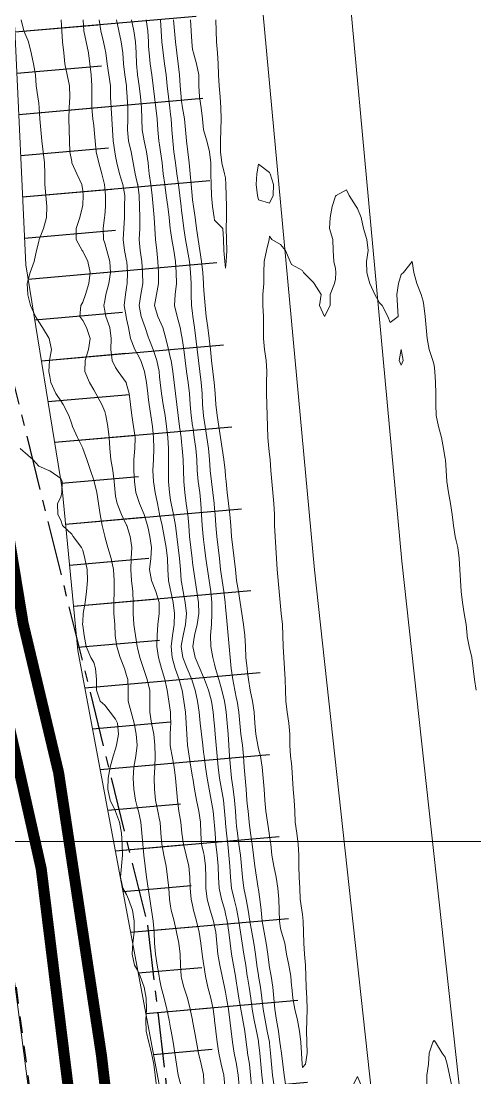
# Model space of a CAD drawing. Header units: centimetres. Extents: x 0 to 642158, y -847 to 649707.
# Drawn here: x 617102.45 to 617123.1, y 621176.62 to 621224.69 of the extents above; entities that cross this region are included whole.
import ezdxf

# ---------------------------------------------------------------- set-up
doc = ezdxf.new("R2010")
doc.units = ezdxf.units.CM
doc.header["$MEASUREMENT"] = 0
doc.linetypes.add('CENTERX2', pattern=[4, 2.5, -0.5, 0.5, -0.5])
doc.linetypes.add('JIS_02_0.7', pattern=[1.35, 0.75, -0.6])
for name, color, linetype, lineweight in [('MEV_environnement_V', 7, 'Continuous', 20), ('MEV_grille', 254, 'Continuous', 9), ('MEV_schema paysager_V', 7, 'Continuous', 20), ('WAL_parcellaire agricole', 7, 'JIS_02_0.7', 25), ('WAL_topographie 0.5', 253, 'Continuous', 20)]:
    doc.layers.add(name, color=color, linetype=linetype, lineweight=lineweight)
doc.layers.add('MEV_schema paysager_Ha', color=7, linetype='Continuous', lineweight=25, transparency=0.13)
doc.layers.add('SPW_parcellaire cadastral', color=7, linetype='CENTERX2', lineweight=25, true_color=0xff0542)
doc.linetypes.add('FENCELINE1', pattern='A,6.35,-2.54,[133,ltypeshp.shx,S=2.54,R=0,X=-2.54,Y=0],-2.54,25.4', length=36.83)
doc.linetypes.add('TRACKS', pattern='A,0.15,[130,ltypeshp.shx,S=0.25,R=0,X=0,Y=0],0.15', length=0.3)
picture_1 = doc.add_image_def('image2.png', size_in_pixel=(6614, 11023))

# ---------------------------------------------------------------- blocks, each defined once
blk = doc.blocks.new('*U114')
at = {"layer": 'MEV_grille', "transparency": 33554687}
blk.add_lwpolyline([(-1338.461, 0), (1338.461, 0)], dxfattribs=at)
blk = doc.blocks.new('*U115')
at = {"layer": 'MEV_grille', "color": 0, "linetype": 'ByBlock', "lineweight": -2, "transparency": 16777216}
blk.add_blockref('*U114', (0, -1200), dxfattribs=at)

msp = doc.modelspace()

# ---------------------------------------------------------------- hatches: boundary and pattern name
at = {"layer": 'MEV_schema paysager_Ha', "transparency": 33554687}
h = msp.add_hatch(dxfattribs=at)
h.set_pattern_fill('ANSI31', color=60, scale=30, angle=320)
h.paths.add_polyline_path([(617170.419, 620834.567), (617172.651, 620836.166), (617173.767, 620838.36), (617176.52, 620837.394), (617174.806, 620846.341), (617170.861, 620863.855), (617160.166, 620908.624), (617154.776, 620933.562), (617146.673, 620971.647), (617141.556, 621000.514), (617137.768, 621021.34), (617128.09, 621079.063), (617126.156, 621093.864), (617119.316, 621143.104), (617111.792, 621208.391), (617108.156, 621251.964), (617106.162, 621276.436), (617103.961, 621303.676), (617102.134, 621336.288), (617100.135, 621389.845), (617096.516, 621463.981), (617093.32, 621529.296), (617090.317, 621582.148), (617088.875, 621608.789), (617089.552, 621610.434), (617091.584, 621610.24), (617079.838, 621624.63), (617079.15, 621614.869), (617077.224, 621610.745), (617075.161, 621604.283), (617075.024, 621597.272), (617074.199, 621592.185), (617074.199, 621587.785), (617073.373, 621584.761), (617071.723, 621576.1), (617070.554, 621571.223), (617069.004, 621567.237), (617065.792, 621560.483), (617065.459, 621555.39), (617064.352, 621548.747), (617063.248, 621545.861), (617063.538, 621539.763), (617064.894, 621531.341), (617066.831, 621523.888), (617067.993, 621518.758), (617069.311, 621511.094), (617070.285, 621505.466), (617073.425, 621497.132), (617077.756, 621487.932), (617080.679, 621477.434), (617081.545, 621462.498), (617082.024, 621453.112), (617079.891, 621448.421), (617077.757, 621439.358), (617074.131, 621434.987), (617070.825, 621431.469), (617069.438, 621426.671), (617071.018, 621420.988), (617073.27, 621414.516), (617077.07, 621409.311), (617077.914, 621402.699), (617079.322, 621395.946), (617077.774, 621388.912), (617077.028, 621379.272), (617077.18, 621366.49), (617077.637, 621354.926), (617081.138, 621345.34), (617084.667, 621339.141), (617088.419, 621332.55), (617091.943, 621324.141), (617093.489, 621313.549), (617093.991, 621301.308), (617095.095, 621293.181), (617098.226, 621286.522), (617098.599, 621269.214), (617098.32, 621260.56), (617100.919, 621240.097), (617102.163, 621224.304), (617102.661, 621213.61), (617104.31, 621203.418), (617105.03, 621196.058), (617108.853, 621175.666), (617110.452, 621164.481), (617113.761, 621137.233), (617115.569, 621117.477), (617117.489, 621112.22), (617116.988, 621109.132), (617114.316, 621105.794), (617111.985, 621102.229), (617112.056, 621101.1), (617120.765, 621101.771), (617121.63, 621095.928), (617112.376, 621095.304), (617112.524, 621092.145), (617113.883, 621089.004), (617118.105, 621088.839), (617120.775, 621088.744), (617122.967, 621085.98), (617123.825, 621080.262), (617124.207, 621073.973), (617125.553, 621066.79), (617126.9, 621057.169), (617128.055, 621049.377), (617129.783, 621041.532), (617130.994, 621026.347), (617134.207, 621004.931), (617136.145, 620988.525), (617136.031, 620979.069), (617142.374, 620949.543), (617145.918, 620930.208), (617153.153, 620899.212), (617158.672, 620872.657), (617161.08, 620858.212), (617163.85, 620847.016), (617167.101, 620840.155), (617169.922, 620834.909)])
h = msp.add_hatch(dxfattribs=at)
h.set_pattern_fill('ANSI31', color=60, scale=15, angle=320)
h.paths.add_polyline_path([(617170.419, 620834.567), (617172.651, 620836.166), (617173.767, 620838.36), (617172.164, 620839.948), (617169.222, 620844.997), (617165.011, 620861.103), (617155.295, 620905.773), (617149.967, 620930.558), (617141.637, 620968.956), (617138.302, 620999.865), (617134.651, 621021.029), (617125.75, 621078.391), (617121.772, 621092.578), (617115.806, 621141.831), (617107.516, 621206.061), (617103.711, 621250.656), (617102.096, 621275.072), (617098.522, 621305.188), (617095.036, 621336.316), (617086.438, 621359.081), (617085.934, 621388.312), (617080.11, 621426.004), (617086.838, 621442.658), (617088.578, 621463.389), (617083.681, 621500.211), (617076.945, 621529.071), (617073.11, 621552.713), (617080.742, 621582.645), (617082.21, 621610.23), (617089.552, 621610.434), (617091.584, 621610.24), (617079.838, 621624.63), (617079.15, 621614.869), (617077.224, 621610.745), (617075.161, 621604.283), (617075.024, 621597.272), (617074.199, 621592.185), (617074.199, 621587.785), (617073.373, 621584.761), (617071.723, 621576.1), (617070.554, 621571.223), (617069.004, 621567.237), (617065.792, 621560.483), (617065.459, 621555.39), (617064.352, 621548.747), (617063.248, 621545.861), (617063.538, 621539.763), (617064.894, 621531.341), (617066.831, 621523.888), (617067.993, 621518.758), (617069.311, 621511.094), (617070.285, 621505.466), (617073.425, 621497.132), (617077.756, 621487.932), (617080.679, 621477.434), (617081.545, 621462.498), (617082.024, 621453.112), (617079.891, 621448.421), (617077.757, 621439.358), (617074.131, 621434.987), (617070.825, 621431.469), (617069.438, 621426.671), (617071.018, 621420.988), (617073.27, 621414.516), (617077.07, 621409.311), (617077.914, 621402.699), (617079.322, 621395.946), (617077.774, 621388.912), (617077.028, 621379.272), (617077.18, 621366.49), (617077.637, 621354.926), (617081.138, 621345.34), (617084.667, 621339.141), (617088.419, 621332.55), (617091.943, 621324.141), (617093.489, 621313.549), (617093.991, 621301.308), (617095.095, 621293.181), (617098.226, 621286.522), (617098.599, 621269.214), (617098.32, 621260.56), (617100.919, 621240.097), (617102.163, 621224.304), (617102.661, 621213.61), (617104.31, 621203.418), (617105.03, 621196.058), (617108.853, 621175.666), (617110.452, 621164.481), (617113.761, 621137.233), (617115.569, 621117.477), (617117.489, 621112.22), (617116.988, 621109.132), (617114.316, 621105.794), (617111.985, 621102.229), (617112.056, 621101.1), (617120.765, 621101.771), (617121.63, 621095.928), (617112.376, 621095.304), (617112.524, 621092.145), (617113.883, 621089.004), (617118.105, 621088.839), (617120.775, 621088.744), (617122.967, 621085.98), (617123.825, 621080.262), (617124.207, 621073.973), (617125.553, 621066.79), (617126.9, 621057.169), (617128.055, 621049.377), (617129.783, 621041.532), (617130.994, 621026.347), (617134.207, 621004.931), (617136.145, 620988.525), (617136.031, 620979.069), (617142.374, 620949.543), (617145.918, 620930.208), (617153.153, 620899.212), (617158.672, 620872.657), (617161.08, 620858.212), (617163.85, 620847.016), (617167.101, 620840.155), (617169.922, 620834.909)])

# ---------------------------------------------------------------- linework, layer by layer
at = {"layer": 'MEV_environnement_V', "linetype": 'TRACKS', "ltscale": 3}
for points in [[(617192.692, 620793.816), (617187.462, 620812.038), (617180.212, 620839.014), (617172.287, 620871.053), (617164.867, 620902.923), (617159.638, 620927.214), (617155.59, 620944.754), (617147.16, 620985.388), (617137.717, 621040.025), (617132.657, 621071.9), (617128.273, 621100.567), (617122.707, 621142.396), (617119.503, 621165.835), (617115.794, 621199.724), (617111.915, 621241.714)], [(617196.551, 620794.87), (617191.316, 620813.109), (617184.085, 620840.014), (617176.176, 620871.986), (617168.771, 620903.798), (617163.542, 620928.084), (617159.498, 620945.611), (617151.09, 620986.135), (617141.663, 621040.679), (617136.609, 621072.516), (617132.233, 621101.133), (617126.671, 621142.93), (617123.473, 621166.323), (617119.773, 621200.126), (617115.901, 621242.044)]]:
    msp.add_lwpolyline(points, dxfattribs=at)
at = {"layer": 'MEV_schema paysager_V', "color": 60, "const_width": 0.5}
for points in [[(617110.277, 621100.618), (617111.124, 621109.529), (617111.382, 621116.71), (617111.574, 621125.307), (617110.935, 621135.4), (617109.34, 621150.055), (617106.104, 621177.648), (617104.154, 621190.505), (617102.541, 621197.282), (617100.539, 621209.483), (617096.053, 621236.837), (617089.623, 621273.757), (617077.79, 621343.258), (617071.163, 621389.516)], [(617108.822, 621103.031), (617109.811, 621117.869), (617110.075, 621125.387), (617109.255, 621136.748), (617107.17, 621155.599), (617105.176, 621171.458), (617103.362, 621186.14), (617101.579, 621194.056), (617099.483, 621205.218), (617096.884, 621218.628), (617084.5, 621288.232), (617075.813, 621343.77), (617069.415, 621389.248)]]:
    msp.add_lwpolyline(points, dxfattribs=at)
at = {"layer": 'MEV_schema paysager_V', "color": 60}
msp.add_lwpolyline([(617100.919, 621240.097), (617102.163, 621224.304), (617102.661, 621213.61), (617104.31, 621203.418), (617105.03, 621196.058), (617108.853, 621175.666), (617110.452, 621164.481), (617113.761, 621137.233), (617115.569, 621117.477), (617117.489, 621112.22), (617116.988, 621109.132), (617114.316, 621105.794), (617111.985, 621102.229), (617112.247, 621098.038), (617112.524, 621092.145), (617113.883, 621089.004), (617118.105, 621088.839), (617120.775, 621088.744), (617122.967, 621085.98), (617123.825, 621080.262)], dxfattribs=at)
at = {"layer": 'MEV_schema paysager_V', "linetype": 'FENCELINE1', "ltscale": 0.2}
msp.add_lwpolyline([(617012.556, 621098.808), (617017.124, 621100.274), (617035.425, 621105.203), (617048.358, 621107.765), (617060.48, 621109.263), (617075.189, 621112.192), (617090.707, 621113.013), (617098.807, 621109.562), (617108.408, 621109.411), (617108.184, 621134.542), (617100.574, 621193.043), (617092.984, 621204.406)], dxfattribs=at)
at = {"layer": 'SPW_parcellaire cadastral'}
msp.add_lwpolyline([(616994.605, 621177.519), (617101.744, 621209.692), (617108.204, 621183.566), (617114.167, 621132.194), (617114.044, 621114.087), (617104.942, 621112.931), (617106.329, 621101.826), (617102.164, 621101.35), (617097.498, 621100.817), (617093.386, 621100.347), (617089.976, 621099.958), (617089.691, 621103.189), (617089.367, 621106.834), (617082.263, 621106.533), (617082.447, 621102.652), (617086.142, 621102.81), (617086.44, 621099.629), (617087.831, 621084.789), (617029.209, 621079.753), (617029.24, 621079.171), (617022.163, 621077.64)], dxfattribs=at)
at = {"layer": 'WAL_parcellaire agricole'}
msp.add_lwpolyline([(617081.824, 621276.897), (617100.262, 621195.472), (617108.341, 621134.652), (617108.844, 621106.902), (617099.094, 621109.401), (617070.416, 621108.969), (617065.416, 621105.397), (617060.988, 621103.54), (617054.345, 621104.039), (617051.631, 621105.753), (617042.845, 621103.895), (617012.847, 621093.891)], dxfattribs=at)
at = {"layer": 'WAL_topographie 0.5'}
for points in [[(617102.452, 621224.75), (617102.572, 621224.25), (617102.75, 621223.823), (617102.781, 621223.75), (617102.911, 621223.25), (617103.017, 621222.75), (617103.108, 621222.25), (617103.138, 621221.75), (617103.204, 621221.25), (617103.25, 621220.956), (617103.274, 621220.75), (617103.299, 621220.25), (617103.342, 621219.75), (617103.394, 621219.25), (617103.457, 621218.75), (617103.514, 621218.25), (617103.524, 621217.75), (617103.529, 621217.25), (617103.572, 621216.75), (617103.619, 621216.25), (617103.603, 621215.75), (617103.467, 621215.25), (617103.273, 621214.75), (617103.25, 621214.664), (617103.14, 621214.25), (617103.039, 621213.75), (617102.852, 621213.25), (617102.75, 621212.873), (617102.722, 621212.75), (617102.746, 621212.25), (617102.75, 621212.234), (617102.88, 621211.75), (617103.107, 621211.25), (617103.25, 621211.013), (617103.421, 621210.75), (617103.721, 621210.25), (617103.75, 621210.101), (617103.835, 621209.75), (617103.75, 621209.348), (617103.736, 621209.25), (617103.708, 621208.75), (617103.75, 621208.525), (617103.804, 621208.25), (617104.032, 621207.75), (617104.25, 621207.423), (617104.367, 621207.25), (617104.621, 621206.75), (617104.75, 621206.354), (617104.789, 621206.25), (617105.012, 621205.75), (617105.25, 621205.258), (617105.253, 621205.25), (617105.443, 621204.75), (617105.603, 621204.25), (617105.75, 621203.81), (617105.768, 621203.75), (617105.894, 621203.25), (617105.972, 621202.75), (617106.042, 621202.25), (617106.135, 621201.75), (617106.25, 621201.261), (617106.253, 621201.25), (617106.395, 621200.75), (617106.55, 621200.25), (617106.657, 621199.75), (617106.683, 621199.25), (617106.677, 621198.75), (617106.668, 621198.25), (617106.672, 621197.75), (617106.706, 621197.25), (617106.734, 621196.75), (617106.75, 621196.639), (617106.801, 621196.25), (617106.96, 621195.75), (617107.157, 621195.25), (617107.25, 621194.929), (617107.3, 621194.75), (617107.316, 621194.25), (617107.321, 621193.75), (617107.449, 621193.25), (617107.585, 621192.75), (617107.687, 621192.25), (617107.73, 621191.75), (617107.669, 621191.25), (617107.578, 621190.75), (617107.54, 621190.25), (617107.571, 621189.75), (617107.656, 621189.25), (617107.75, 621188.894), (617107.785, 621188.75), (617107.897, 621188.25), (617107.948, 621187.75), (617107.981, 621187.25), (617108.036, 621186.75), (617108.088, 621186.25), (617108.147, 621185.75), (617108.233, 621185.25), (617108.25, 621185.142), (617108.301, 621184.75), (617108.378, 621184.25), (617108.462, 621183.75), (617108.5, 621183.25), (617108.511, 621182.75), (617108.558, 621182.25), (617108.646, 621181.75), (617108.728, 621181.25), (617108.75, 621181.122), (617108.819, 621180.75), (617108.954, 621180.25), (617109.08, 621179.75), (617109.178, 621179.25), (617109.25, 621178.883), (617109.276, 621178.75), (617109.362, 621178.25), (617109.44, 621177.75), (617109.514, 621177.25), (617109.602, 621176.75), (617109.725, 621176.25)], [(617104.274, 621224.75), (617104.307, 621224.25), (617104.338, 621223.75), (617104.386, 621223.25), (617104.443, 621222.75), (617104.547, 621222.25), (617104.655, 621221.75), (617104.67, 621221.25), (617104.632, 621220.75), (617104.615, 621220.25), (617104.637, 621219.75), (617104.646, 621219.25), (617104.661, 621218.75), (617104.75, 621218.297), (617104.76, 621218.25), (617104.98, 621217.75), (617105.209, 621217.25), (617105.25, 621216.969), (617105.271, 621216.75), (617105.25, 621216.338), (617105.244, 621216.25), (617105.115, 621215.75), (617104.954, 621215.25), (617104.958, 621214.75), (617105.228, 621214.25), (617105.25, 621214.22), (617105.48, 621213.75), (617105.583, 621213.25), (617105.536, 621212.75), (617105.382, 621212.25), (617105.25, 621211.902), (617105.159, 621211.75), (617105.12, 621211.25), (617105.25, 621211.071), (617105.417, 621210.75), (617105.583, 621210.25), (617105.51, 621209.75), (617105.367, 621209.25), (617105.346, 621208.75), (617105.554, 621208.25), (617105.75, 621207.919), (617105.855, 621207.75), (617106.128, 621207.25), (617106.25, 621206.938), (617106.307, 621206.75), (617106.397, 621206.25), (617106.451, 621205.75), (617106.485, 621205.25), (617106.537, 621204.75), (617106.615, 621204.25), (617106.68, 621203.75), (617106.722, 621203.25), (617106.75, 621203.079), (617106.814, 621202.75), (617107.013, 621202.25), (617107.25, 621201.758), (617107.254, 621201.75), (617107.414, 621201.25), (617107.48, 621200.75), (617107.46, 621200.25), (617107.445, 621199.75), (617107.472, 621199.25), (617107.527, 621198.75), (617107.554, 621198.25), (617107.54, 621197.75), (617107.577, 621197.25), (617107.655, 621196.75), (617107.735, 621196.25), (617107.75, 621196.189), (617107.851, 621195.75), (617108.012, 621195.25), (617108.187, 621194.75), (617108.25, 621194.481), (617108.301, 621194.25), (617108.307, 621193.75), (617108.298, 621193.25), (617108.38, 621192.75), (617108.48, 621192.25), (617108.535, 621191.75), (617108.55, 621191.25), (617108.529, 621190.75), (617108.506, 621190.25), (617108.511, 621189.75), (617108.562, 621189.25), (617108.67, 621188.75), (617108.75, 621188.361), (617108.774, 621188.25), (617108.81, 621187.75), (617108.845, 621187.25), (617108.942, 621186.75), (617109.045, 621186.25), (617109.116, 621185.75), (617109.166, 621185.25), (617109.202, 621184.75), (617109.25, 621184.43), (617109.28, 621184.25), (617109.41, 621183.75), (617109.521, 621183.25), (617109.623, 621182.75), (617109.689, 621182.25), (617109.703, 621181.75), (617109.729, 621181.25), (617109.75, 621181.154), (617109.847, 621180.75), (617110.021, 621180.25), (617110.144, 621179.75), (617110.243, 621179.25), (617110.25, 621179.217), (617110.344, 621178.75), (617110.424, 621178.25), (617110.514, 621177.75), (617110.641, 621177.25), (617110.75, 621176.776), (617110.755, 621176.75), (617110.783, 621176.25)], [(617105.27, 621224.75), (617105.306, 621224.25), (617105.402, 621223.75), (617105.508, 621223.25), (617105.573, 621222.75), (617105.634, 621222.25), (617105.67, 621221.75), (617105.663, 621221.25), (617105.66, 621220.75), (617105.705, 621220.25), (617105.75, 621219.936), (617105.774, 621219.75), (617105.819, 621219.25), (617105.868, 621218.75), (617105.979, 621218.25), (617106.126, 621217.75), (617106.236, 621217.25), (617106.25, 621217.099), (617106.284, 621216.75), (617106.282, 621216.25), (617106.25, 621215.85), (617106.242, 621215.75), (617106.184, 621215.25), (617106.201, 621214.75), (617106.25, 621214.592), (617106.342, 621214.25), (617106.485, 621213.75), (617106.515, 621213.25), (617106.442, 621212.75), (617106.307, 621212.25), (617106.25, 621211.961), (617106.208, 621211.75), (617106.25, 621211.507), (617106.297, 621211.25), (617106.482, 621210.75), (617106.551, 621210.25), (617106.536, 621209.75), (617106.595, 621209.25), (617106.75, 621208.94), (617106.866, 621208.75), (617107.222, 621208.25), (617107.25, 621208.183), (617107.367, 621207.75), (617107.431, 621207.25), (617107.493, 621206.75), (617107.566, 621206.25), (617107.632, 621205.75), (617107.627, 621205.25), (617107.575, 621204.75), (617107.571, 621204.25), (617107.603, 621203.75), (617107.668, 621203.25), (617107.75, 621203.017), (617107.839, 621202.75), (617108.04, 621202.25), (617108.201, 621201.75), (617108.25, 621201.545), (617108.308, 621201.25), (617108.377, 621200.75), (617108.35, 621200.25), (617108.289, 621199.75), (617108.387, 621199.25), (617108.578, 621198.75), (617108.726, 621198.25), (617108.73, 621197.75), (617108.672, 621197.25), (617108.636, 621196.75), (617108.629, 621196.25), (617108.7, 621195.75), (617108.75, 621195.582), (617108.831, 621195.25), (617108.981, 621194.75), (617109.089, 621194.25), (617109.163, 621193.75), (617109.241, 621193.25), (617109.25, 621193.068), (617109.263, 621192.75), (617109.25, 621192.538), (617109.232, 621192.25), (617109.237, 621191.75), (617109.25, 621191.655), (617109.315, 621191.25), (617109.41, 621190.75), (617109.479, 621190.25), (617109.521, 621189.75), (617109.56, 621189.25), (617109.632, 621188.75), (617109.713, 621188.25), (617109.75, 621187.924), (617109.768, 621187.75), (617109.831, 621187.25), (617109.953, 621186.75), (617110.083, 621186.25), (617110.128, 621185.75), (617110.14, 621185.25), (617110.186, 621184.75), (617110.25, 621184.472), (617110.294, 621184.25), (617110.43, 621183.75), (617110.543, 621183.25), (617110.62, 621182.75), (617110.686, 621182.25), (617110.75, 621181.82), (617110.759, 621181.75), (617110.839, 621181.25), (617110.95, 621180.75), (617111.075, 621180.25), (617111.183, 621179.75), (617111.25, 621179.292), (617111.255, 621179.25), (617111.305, 621178.75), (617111.363, 621178.25), (617111.442, 621177.75), (617111.558, 621177.25), (617111.669, 621176.75), (617111.722, 621176.25)], [(617106.002, 621224.75), (617106.07, 621224.25), (617106.191, 621223.75), (617106.25, 621223.465), (617106.296, 621223.25), (617106.365, 621222.75), (617106.444, 621222.25), (617106.51, 621221.75), (617106.522, 621221.25), (617106.542, 621220.75), (617106.583, 621220.25), (617106.605, 621219.75), (617106.638, 621219.25), (617106.708, 621218.75), (617106.75, 621218.54), (617106.805, 621218.25), (617106.927, 621217.75), (617107.079, 621217.25), (617107.161, 621216.75), (617107.159, 621216.25), (617107.158, 621215.75), (617107.118, 621215.25), (617107.085, 621214.75), (617107.157, 621214.25), (617107.25, 621213.779), (617107.255, 621213.75), (617107.286, 621213.25), (617107.273, 621212.75), (617107.25, 621212.569), (617107.201, 621212.25), (617107.144, 621211.75), (617107.225, 621211.25), (617107.25, 621211.151), (617107.335, 621210.75), (617107.428, 621210.25), (617107.626, 621209.75), (617107.75, 621209.54), (617107.892, 621209.25), (617108.059, 621208.75), (617108.154, 621208.25), (617108.211, 621207.75), (617108.25, 621207.466), (617108.276, 621207.25), (617108.35, 621206.75), (617108.42, 621206.25), (617108.472, 621205.75), (617108.492, 621205.25), (617108.473, 621204.75), (617108.449, 621204.25), (617108.472, 621203.75), (617108.551, 621203.25), (617108.647, 621202.75), (617108.75, 621202.262), (617108.752, 621202.25), (617108.86, 621201.75), (617108.952, 621201.25), (617109.046, 621200.75), (617109.11, 621200.25), (617109.119, 621199.75), (617109.15, 621199.25), (617109.25, 621198.801), (617109.26, 621198.75), (617109.367, 621198.25), (617109.427, 621197.75), (617109.416, 621197.25), (617109.332, 621196.75), (617109.275, 621196.25), (617109.317, 621195.75), (617109.459, 621195.25), (617109.646, 621194.75), (617109.75, 621194.352), (617109.776, 621194.25), (617109.86, 621193.75), (617109.926, 621193.25), (617109.958, 621192.75), (617109.982, 621192.25), (617110.02, 621191.75), (617110.09, 621191.25), (617110.177, 621190.75), (617110.25, 621190.319), (617110.261, 621190.25), (617110.339, 621189.75), (617110.428, 621189.25), (617110.536, 621188.75), (617110.606, 621188.25), (617110.619, 621187.75), (617110.662, 621187.25), (617110.75, 621186.877), (617110.774, 621186.75), (617110.846, 621186.25), (617110.853, 621185.75), (617110.856, 621185.25), (617110.921, 621184.75), (617111.051, 621184.25), (617111.197, 621183.75), (617111.25, 621183.516), (617111.302, 621183.25), (617111.358, 621182.75), (617111.406, 621182.25), (617111.493, 621181.75), (617111.601, 621181.25), (617111.702, 621180.75), (617111.75, 621180.524), (617111.799, 621180.25), (617111.885, 621179.75), (617111.948, 621179.25), (617112.007, 621178.75), (617112.071, 621178.25), (617112.146, 621177.75), (617112.248, 621177.25), (617112.25, 621177.236), (617112.324, 621176.75), (617112.37, 621176.25)], [(617106.793, 621224.75), (617106.888, 621224.25), (617106.998, 621223.75), (617107.07, 621223.25), (617107.106, 621222.75), (617107.169, 621222.25), (617107.241, 621221.75), (617107.25, 621221.633), (617107.277, 621221.25), (617107.303, 621220.75), (617107.298, 621220.25), (617107.283, 621219.75), (617107.341, 621219.25), (617107.453, 621218.75), (617107.54, 621218.25), (617107.636, 621217.75), (617107.75, 621217.271), (617107.754, 621217.25), (617107.815, 621216.75), (617107.833, 621216.25), (617107.856, 621215.75), (617107.85, 621215.25), (617107.819, 621214.75), (617107.862, 621214.25), (617107.935, 621213.75), (617107.974, 621213.25), (617107.981, 621212.75), (617107.895, 621212.25), (617107.823, 621211.75), (617107.918, 621211.25), (617108.088, 621210.75), (617108.25, 621210.276), (617108.259, 621210.25), (617108.457, 621209.75), (617108.621, 621209.25), (617108.724, 621208.75), (617108.75, 621208.504), (617108.777, 621208.25), (617108.831, 621207.75), (617108.918, 621207.25), (617109.004, 621206.75), (617109.068, 621206.25), (617109.118, 621205.75), (617109.148, 621205.25), (617109.156, 621204.75), (617109.154, 621204.25), (617109.159, 621203.75), (617109.199, 621203.25), (617109.25, 621202.897), (617109.273, 621202.75), (617109.376, 621202.25), (617109.466, 621201.75), (617109.532, 621201.25), (617109.599, 621200.75), (617109.66, 621200.25), (617109.699, 621199.75), (617109.737, 621199.25), (617109.75, 621199.168), (617109.821, 621198.75), (617109.918, 621198.25), (617109.971, 621197.75), (617109.933, 621197.25), (617109.816, 621196.75), (617109.75, 621196.345), (617109.736, 621196.25), (617109.75, 621196.135), (617109.806, 621195.75), (617110.002, 621195.25), (617110.218, 621194.75), (617110.25, 621194.644), (617110.374, 621194.25), (617110.482, 621193.75), (617110.553, 621193.25), (617110.603, 621192.75), (617110.658, 621192.25), (617110.712, 621191.75), (617110.75, 621191.443), (617110.772, 621191.25), (617110.843, 621190.75), (617110.92, 621190.25), (617111.002, 621189.75), (617111.096, 621189.25), (617111.183, 621188.75), (617111.239, 621188.25), (617111.25, 621188.106), (617111.274, 621187.75), (617111.316, 621187.25), (617111.374, 621186.75), (617111.421, 621186.25), (617111.432, 621185.75), (617111.458, 621185.25), (617111.562, 621184.75), (617111.711, 621184.25), (617111.75, 621184.09), (617111.82, 621183.75), (617111.901, 621183.25), (617111.956, 621182.75), (617112.018, 621182.25), (617112.111, 621181.75), (617112.199, 621181.25), (617112.25, 621180.93), (617112.278, 621180.75), (617112.359, 621180.25), (617112.444, 621179.75), (617112.533, 621179.25), (617112.622, 621178.75), (617112.689, 621178.25), (617112.75, 621177.785), (617112.754, 621177.75), (617112.834, 621177.25), (617112.893, 621176.75), (617112.939, 621176.25)], [(617107.468, 621224.75), (617107.576, 621224.25), (617107.655, 621223.75), (617107.69, 621223.25), (617107.706, 621222.75), (617107.75, 621222.258), (617107.751, 621222.25), (617107.822, 621221.75), (617107.879, 621221.25), (617107.926, 621220.75), (617107.94, 621220.25), (617107.954, 621219.75), (617108.045, 621219.25), (617108.159, 621218.75), (617108.228, 621218.25), (617108.25, 621218.05), (617108.281, 621217.75), (617108.352, 621217.25), (617108.414, 621216.75), (617108.464, 621216.25), (617108.508, 621215.75), (617108.532, 621215.25), (617108.56, 621214.75), (617108.622, 621214.25), (617108.674, 621213.75), (617108.701, 621213.25), (617108.704, 621212.75), (617108.605, 621212.25), (617108.521, 621211.75), (617108.675, 621211.25), (617108.75, 621211.084), (617108.898, 621210.75), (617109.03, 621210.25), (617109.158, 621209.75), (617109.25, 621209.339), (617109.269, 621209.25), (617109.347, 621208.75), (617109.407, 621208.25), (617109.473, 621207.75), (617109.539, 621207.25), (617109.598, 621206.75), (617109.662, 621206.25), (617109.728, 621205.75), (617109.75, 621205.546), (617109.783, 621205.25), (617109.821, 621204.75), (617109.839, 621204.25), (617109.854, 621203.75), (617109.899, 621203.25), (617109.966, 621202.75), (617110.029, 621202.25), (617110.075, 621201.75), (617110.116, 621201.25), (617110.171, 621200.75), (617110.228, 621200.25), (617110.25, 621200.059), (617110.29, 621199.75), (617110.366, 621199.25), (617110.447, 621198.75), (617110.515, 621198.25), (617110.531, 621197.75), (617110.464, 621197.25), (617110.336, 621196.75), (617110.262, 621196.25), (617110.373, 621195.75), (617110.587, 621195.25), (617110.75, 621194.856), (617110.795, 621194.75), (617110.978, 621194.25), (617111.113, 621193.75), (617111.191, 621193.25), (617111.24, 621192.75), (617111.25, 621192.652), (617111.286, 621192.25), (617111.328, 621191.75), (617111.371, 621191.25), (617111.42, 621190.75), (617111.482, 621190.25), (617111.567, 621189.75), (617111.651, 621189.25), (617111.705, 621188.75), (617111.744, 621188.25), (617111.75, 621188.196), (617111.796, 621187.75), (617111.854, 621187.25), (617111.907, 621186.75), (617111.951, 621186.25), (617111.972, 621185.75), (617112.017, 621185.25), (617112.138, 621184.75), (617112.25, 621184.329), (617112.269, 621184.25), (617112.358, 621183.75), (617112.438, 621183.25), (617112.512, 621182.75), (617112.589, 621182.25), (617112.667, 621181.75), (617112.742, 621181.25), (617112.75, 621181.202), (617112.823, 621180.75), (617112.897, 621180.25), (617112.965, 621179.75), (617113.058, 621179.25), (617113.167, 621178.75), (617113.25, 621178.287), (617113.256, 621178.25), (617113.304, 621177.75), (617113.352, 621177.25), (617113.403, 621176.75), (617113.46, 621176.25)], [(617108.143, 621224.75), (617108.21, 621224.25), (617108.238, 621223.75), (617108.25, 621223.54), (617108.268, 621223.25), (617108.321, 621222.75), (617108.393, 621222.25), (617108.463, 621221.75), (617108.521, 621221.25), (617108.582, 621220.75), (617108.632, 621220.25), (617108.666, 621219.75), (617108.718, 621219.25), (617108.75, 621219.056), (617108.795, 621218.75), (617108.862, 621218.25), (617108.919, 621217.75), (617108.986, 621217.25), (617109.053, 621216.75), (617109.117, 621216.25), (617109.179, 621215.75), (617109.238, 621215.25), (617109.25, 621215.17), (617109.31, 621214.75), (617109.401, 621214.25), (617109.476, 621213.75), (617109.51, 621213.25), (617109.512, 621212.75), (617109.461, 621212.25), (617109.43, 621211.75), (617109.55, 621211.25), (617109.684, 621210.75), (617109.75, 621210.402), (617109.774, 621210.25), (617109.849, 621209.75), (617109.918, 621209.25), (617109.975, 621208.75), (617110.044, 621208.25), (617110.109, 621207.75), (617110.136, 621207.25), (617110.18, 621206.75), (617110.25, 621206.284), (617110.255, 621206.25), (617110.33, 621205.75), (617110.399, 621205.25), (617110.443, 621204.75), (617110.461, 621204.25), (617110.501, 621203.75), (617110.575, 621203.25), (617110.629, 621202.75), (617110.661, 621202.25), (617110.691, 621201.75), (617110.731, 621201.25), (617110.75, 621201.106), (617110.797, 621200.75), (617110.861, 621200.25), (617110.923, 621199.75), (617111.005, 621199.25), (617111.083, 621198.75), (617111.13, 621198.25), (617111.134, 621197.75), (617111.105, 621197.25), (617111.071, 621196.75), (617111.084, 621196.25), (617111.168, 621195.75), (617111.25, 621195.433), (617111.291, 621195.25), (617111.438, 621194.75), (617111.587, 621194.25), (617111.709, 621193.75), (617111.75, 621193.475), (617111.783, 621193.25), (617111.824, 621192.75), (617111.865, 621192.25), (617111.905, 621191.75), (617111.936, 621191.25), (617111.97, 621190.75), (617112.028, 621190.25), (617112.103, 621189.75), (617112.162, 621189.25), (617112.201, 621188.75), (617112.232, 621188.25), (617112.25, 621188.075), (617112.288, 621187.75), (617112.36, 621187.25), (617112.424, 621186.75), (617112.478, 621186.25), (617112.518, 621185.75), (617112.582, 621185.25), (617112.688, 621184.75), (617112.75, 621184.425), (617112.785, 621184.25), (617112.86, 621183.75), (617112.944, 621183.25), (617113.039, 621182.75), (617113.114, 621182.25), (617113.177, 621181.75), (617113.25, 621181.286), (617113.256, 621181.25), (617113.346, 621180.75), (617113.407, 621180.25), (617113.461, 621179.75), (617113.547, 621179.25), (617113.652, 621178.75), (617113.744, 621178.25), (617113.75, 621178.195), (617113.799, 621177.75), (617113.839, 621177.25), (617113.892, 621176.75), (617113.957, 621176.25)], [(617108.786, 621224.75), (617108.825, 621224.25), (617108.854, 621223.75), (617108.905, 621223.25), (617108.975, 621222.75), (617109.042, 621222.25), (617109.095, 621221.75), (617109.149, 621221.25), (617109.212, 621220.75), (617109.25, 621220.436), (617109.271, 621220.25), (617109.311, 621219.75), (617109.346, 621219.25), (617109.403, 621218.75), (617109.466, 621218.25), (617109.531, 621217.75), (617109.603, 621217.25), (617109.668, 621216.75), (617109.73, 621216.25), (617109.75, 621216.081), (617109.786, 621215.75), (617109.846, 621215.25), (617109.929, 621214.75), (617110.024, 621214.25), (617110.106, 621213.75), (617110.157, 621213.25), (617110.184, 621212.75), (617110.187, 621212.25), (617110.206, 621211.75), (617110.25, 621211.398), (617110.265, 621211.25), (617110.334, 621210.75), (617110.402, 621210.25), (617110.462, 621209.75), (617110.52, 621209.25), (617110.575, 621208.75), (617110.643, 621208.25), (617110.69, 621207.75), (617110.705, 621207.25), (617110.748, 621206.75), (617110.75, 621206.735), (617110.82, 621206.25), (617110.894, 621205.75), (617110.968, 621205.25), (617111.021, 621204.75), (617111.054, 621204.25), (617111.105, 621203.75), (617111.179, 621203.25), (617111.233, 621202.75), (617111.25, 621202.525), (617111.272, 621202.25), (617111.312, 621201.75), (617111.351, 621201.25), (617111.411, 621200.75), (617111.469, 621200.25), (617111.527, 621199.75), (617111.603, 621199.25), (617111.679, 621198.75), (617111.734, 621198.25), (617111.75, 621198.031), (617111.773, 621197.75), (617111.827, 621197.25), (617111.877, 621196.75), (617111.909, 621196.25), (617111.955, 621195.75), (617112.014, 621195.25), (617112.08, 621194.75), (617112.169, 621194.25), (617112.25, 621193.864), (617112.276, 621193.75), (617112.357, 621193.25), (617112.4, 621192.75), (617112.454, 621192.25), (617112.517, 621191.75), (617112.566, 621191.25), (617112.605, 621190.75), (617112.65, 621190.25), (617112.691, 621189.75), (617112.726, 621189.25), (617112.75, 621188.97), (617112.774, 621188.75), (617112.826, 621188.25), (617112.885, 621187.75), (617112.958, 621187.25), (617113.028, 621186.75), (617113.089, 621186.25), (617113.159, 621185.75), (617113.242, 621185.25), (617113.25, 621185.196), (617113.318, 621184.75), (617113.375, 621184.25), (617113.423, 621183.75), (617113.503, 621183.25), (617113.601, 621182.75), (617113.668, 621182.25), (617113.732, 621181.75), (617113.75, 621181.638), (617113.828, 621181.25), (617113.906, 621180.75), (617113.949, 621180.25), (617113.996, 621179.75), (617114.073, 621179.25), (617114.155, 621178.75), (617114.226, 621178.25), (617114.25, 621178.055), (617114.299, 621177.75), (617114.36, 621177.25), (617114.424, 621176.75), (617114.492, 621176.25)], [(617109.383, 621224.75), (617109.431, 621224.25), (617109.475, 621223.75), (617109.53, 621223.25), (617109.596, 621222.75), (617109.651, 621222.25), (617109.681, 621221.75), (617109.724, 621221.25), (617109.75, 621221.049), (617109.797, 621220.75), (617109.879, 621220.25), (617109.934, 621219.75), (617109.979, 621219.25), (617110.04, 621218.75), (617110.098, 621218.25), (617110.139, 621217.75), (617110.182, 621217.25), (617110.229, 621216.75), (617110.25, 621216.563), (617110.291, 621216.25), (617110.363, 621215.75), (617110.431, 621215.25), (617110.505, 621214.75), (617110.588, 621214.25), (617110.662, 621213.75), (617110.711, 621213.25), (617110.744, 621212.75), (617110.75, 621212.663), (617110.784, 621212.25), (617110.825, 621211.75), (617110.874, 621211.25), (617110.942, 621210.75), (617111.01, 621210.25), (617111.067, 621209.75), (617111.119, 621209.25), (617111.174, 621208.75), (617111.237, 621208.25), (617111.25, 621208.087), (617111.284, 621207.75), (617111.31, 621207.25), (617111.367, 621206.75), (617111.445, 621206.25), (617111.526, 621205.75), (617111.604, 621205.25), (617111.677, 621204.75), (617111.73, 621204.25), (617111.75, 621203.994), (617111.774, 621203.75), (617111.831, 621203.25), (617111.885, 621202.75), (617111.946, 621202.25), (617111.995, 621201.75), (617112.029, 621201.25), (617112.085, 621200.75), (617112.148, 621200.25), (617112.198, 621199.75), (617112.249, 621199.25), (617112.25, 621199.244), (617112.342, 621198.75), (617112.42, 621198.25), (617112.492, 621197.75), (617112.575, 621197.25), (617112.634, 621196.75), (617112.654, 621196.25), (617112.679, 621195.75), (617112.732, 621195.25), (617112.75, 621195.058), (617112.796, 621194.75), (617112.873, 621194.25), (617112.98, 621193.75), (617113.049, 621193.25), (617113.08, 621192.75), (617113.135, 621192.25), (617113.225, 621191.75), (617113.25, 621191.593), (617113.344, 621191.25), (617113.415, 621190.75), (617113.468, 621190.25), (617113.504, 621189.75), (617113.541, 621189.25), (617113.591, 621188.75), (617113.653, 621188.25), (617113.736, 621187.75), (617113.75, 621187.622), (617113.819, 621187.25), (617113.859, 621186.75), (617113.945, 621186.25), (617114.054, 621185.75), (617114.127, 621185.25), (617114.169, 621184.75), (617114.188, 621184.25), (617114.21, 621183.75), (617114.25, 621183.423), (617114.305, 621183.25), (617114.449, 621182.75), (617114.532, 621182.25), (617114.629, 621181.75), (617114.719, 621181.25), (617114.75, 621180.813), (617114.771, 621180.75), (617114.815, 621180.25), (617114.905, 621179.75), (617115.021, 621179.25), (617115.115, 621178.75), (617115.177, 621178.25), (617115.208, 621177.75), (617115.237, 621177.25), (617115.25, 621177.102), (617115.393, 621177.25), (617115.47, 621177.75), (617115.444, 621178.25), (617115.442, 621178.75), (617115.451, 621179.25), (617115.458, 621179.75), (617115.454, 621180.25), (617115.425, 621180.75), (617115.407, 621181.25), (617115.39, 621181.75), (617115.351, 621182.25), (617115.317, 621182.75), (617115.296, 621183.25), (617115.279, 621183.75), (617115.25, 621184.058), (617115.219, 621184.25), (617115.151, 621184.75), (617115.126, 621185.25), (617115.101, 621185.75), (617115.087, 621186.25), (617115.08, 621186.75), (617115.059, 621187.25), (617114.995, 621187.75), (617114.925, 621188.25), (617114.897, 621188.75), (617114.87, 621189.25), (617114.826, 621189.75), (617114.8, 621190.25), (617114.769, 621190.75), (617114.75, 621190.921), (617114.702, 621191.25), (617114.671, 621191.75), (617114.675, 621192.25), (617114.633, 621192.75), (617114.552, 621193.25), (617114.5, 621193.75), (617114.48, 621194.25), (617114.461, 621194.75), (617114.433, 621195.25), (617114.402, 621195.75), (617114.372, 621196.25), (617114.358, 621196.75), (617114.338, 621197.25), (617114.285, 621197.75), (617114.25, 621198.083), (617114.233, 621198.25), (617114.194, 621198.75), (617114.151, 621199.25), (617114.107, 621199.75), (617114.077, 621200.25), (617114.047, 621200.75), (617114.003, 621201.25), (617113.983, 621201.75), (617113.976, 621202.25), (617113.948, 621202.75), (617113.908, 621203.25), (617113.853, 621203.75), (617113.816, 621204.25), (617113.786, 621204.75), (617113.75, 621204.979), (617113.722, 621205.25), (617113.682, 621205.75), (617113.662, 621206.25), (617113.642, 621206.75), (617113.625, 621207.25), (617113.609, 621207.75), (617113.616, 621208.25), (617113.63, 621208.75), (617113.593, 621209.25), (617113.526, 621209.75), (617113.484, 621210.25), (617113.476, 621210.75), (617113.477, 621211.25), (617113.45, 621211.75), (617113.443, 621212.25), (617113.486, 621212.75), (617113.498, 621213.25), (617113.516, 621213.75), (617113.614, 621214.25), (617113.73, 621214.75), (617113.75, 621214.9), (617113.865, 621214.75), (617114.25, 621214.523), (617114.481, 621214.25), (617114.687, 621213.75), (617114.75, 621213.617), (617115.25, 621213.341), (617115.303, 621213.25), (617115.75, 621212.803), (617115.787, 621212.75), (617116.109, 621212.25), (617116.026, 621211.75), (617116.25, 621211.25), (617116.51, 621211.75), (617116.515, 621212.25), (617116.713, 621212.75), (617116.75, 621212.95), (617116.77, 621213.25), (617116.75, 621213.438), (617116.676, 621213.75), (617116.65, 621214.25), (617116.636, 621214.75), (617116.489, 621215.25), (617116.509, 621215.75), (617116.602, 621216.25), (617116.75, 621216.725), (617116.779, 621216.75), (617117.25, 621217.017), (617117.381, 621216.75), (617117.698, 621216.25), (617117.75, 621216.164), (617117.929, 621215.75), (617118.032, 621215.25), (617118.175, 621214.75), (617118.243, 621214.25), (617118.168, 621213.75), (617118.184, 621213.25), (617118.25, 621212.961), (617118.319, 621212.75), (617118.538, 621212.25), (617118.75, 621211.871), (617118.883, 621211.75), (617119.141, 621211.25), (617119.25, 621210.987), (617119.607, 621211.25), (617119.574, 621211.75), (617119.54, 621212.25), (617119.623, 621212.75), (617119.75, 621213.162), (617119.844, 621213.25), (617120.25, 621213.75), (617120.25, 621213.75), (617120.25, 621213.75), (617120.319, 621213.25), (617120.455, 621212.75), (617120.661, 621212.25), (617120.75, 621211.944), (617120.772, 621211.75), (617120.83, 621211.25), (617120.884, 621210.75), (617120.921, 621210.25), (617121.025, 621209.75), (617121.191, 621209.25), (617121.25, 621209.036), (617121.282, 621208.75), (617121.305, 621208.25), (617121.319, 621207.75), (617121.318, 621207.25), (617121.33, 621206.75), (617121.448, 621206.25), (617121.577, 621205.75), (617121.668, 621205.25), (617121.75, 621204.786), (617121.755, 621204.75), (617121.792, 621204.25), (617121.822, 621203.75), (617121.892, 621203.25), (617121.985, 621202.75), (617122.063, 621202.25), (617122.12, 621201.75), (617122.201, 621201.25), (617122.25, 621201.048), (617122.318, 621200.75), (617122.377, 621200.25), (617122.407, 621199.75), (617122.45, 621199.25), (617122.48, 621198.75), (617122.531, 621198.25), (617122.616, 621197.75), (617122.695, 621197.25), (617122.742, 621196.75), (617122.75, 621196.703), (617122.833, 621196.25), (617122.961, 621195.75), (617123.026, 621195.25), (617123.084, 621194.75), (617123.157, 621194.25)], [(617110.149, 621224.75), (617110.184, 621224.25), (617110.218, 621223.75), (617110.25, 621223.398), (617110.285, 621223.25), (617110.435, 621222.75), (617110.528, 621222.25), (617110.541, 621221.75), (617110.568, 621221.25), (617110.642, 621220.75), (617110.703, 621220.25), (617110.75, 621219.75), (617110.75, 621219.75), (617110.906, 621219.25), (617111.016, 621218.75), (617111.074, 621218.25), (617111.079, 621217.75), (617111.089, 621217.25), (617111.113, 621216.75), (617111.162, 621216.25), (617111.235, 621215.75), (617111.25, 621215.641), (617111.633, 621215.25), (617111.662, 621214.75), (617111.673, 621214.25), (617111.72, 621213.75), (617111.75, 621213.456), (617111.783, 621213.75), (617111.807, 621214.25), (617111.789, 621214.75), (617111.776, 621215.25), (617111.797, 621215.75), (617111.795, 621216.25), (617111.776, 621216.75), (617111.768, 621217.25), (617111.75, 621217.556), (617111.707, 621217.75), (617111.576, 621218.25), (617111.524, 621218.75), (617111.52, 621219.25), (617111.543, 621219.75), (617111.552, 621220.25), (617111.533, 621220.75), (617111.499, 621221.25), (617111.455, 621221.75), (617111.428, 621222.25), (617111.413, 621222.75), (617111.383, 621223.25), (617111.346, 621223.75), (617111.323, 621224.25), (617111.312, 621224.75)], [(617113.913, 621216.75), (617113.75, 621216.409), (617113.25, 621216.567), (617113.211, 621216.75), (617113.146, 621217.25), (617113.172, 621217.75), (617113.25, 621218.183), (617113.75, 621217.798), (617113.776, 621217.75), (617113.938, 621217.25), (617113.913, 621216.75)], [(617119.75, 621209.036), (617119.829, 621209.25), (617119.75, 621209.75), (617119.65, 621209.25), (617119.75, 621209.036)], [(617102.403, 621205.25), (617102.75, 621204.941), (617102.988, 621204.75), (617103.25, 621204.452), (617103.71, 621204.25), (617103.75, 621204.234), (617104.25, 621203.892), (617104.309, 621203.75), (617104.293, 621203.25), (617104.25, 621203.043), (617104.108, 621202.75), (617104.112, 621202.25), (617104.25, 621201.993), (617104.337, 621201.75), (617104.75, 621201.349), (617104.818, 621201.25), (617105.192, 621200.75), (617105.25, 621200.63), (617105.354, 621200.25), (617105.457, 621199.75), (617105.469, 621199.25), (617105.424, 621198.75), (617105.367, 621198.25), (617105.269, 621197.75), (617105.25, 621197.387), (617105.24, 621197.25), (617105.25, 621197.198), (617105.317, 621196.75), (617105.413, 621196.25), (617105.626, 621195.75), (617105.75, 621195.519), (617105.831, 621195.25), (617105.881, 621194.75), (617105.876, 621194.25), (617106.047, 621193.75), (617106.25, 621193.57), (617106.503, 621193.25), (617106.75, 621192.937), (617106.84, 621192.75), (617106.879, 621192.25), (617106.786, 621191.75), (617106.75, 621191.587), (617106.644, 621191.25), (617106.496, 621190.75), (617106.403, 621190.25), (617106.399, 621189.75), (617106.505, 621189.25), (617106.74, 621188.75), (617106.75, 621188.732), (617106.92, 621188.25), (617107.019, 621187.75), (617107.05, 621187.25), (617107.057, 621186.75), (617107.022, 621186.25), (617106.975, 621185.75), (617107.076, 621185.25), (617107.25, 621184.96), (617107.342, 621184.75), (617107.522, 621184.25), (617107.598, 621183.75), (617107.587, 621183.25), (617107.534, 621182.75), (617107.502, 621182.25), (617107.606, 621181.75), (617107.75, 621181.522), (617107.862, 621181.25), (617108.047, 621180.75), (617108.14, 621180.25), (617108.148, 621179.75), (617108.121, 621179.25), (617108.14, 621178.75), (617108.25, 621178.288), (617108.258, 621178.25), (617108.387, 621177.75), (617108.491, 621177.25), (617108.554, 621176.75), (617108.611, 621176.25)], [(617120.919, 621176.25), (617120.914, 621176.75), (617120.99, 621177.25), (617121.023, 621177.75), (617121.18, 621178.25), (617121.25, 621178.328), (617121.307, 621178.25), (617121.607, 621177.75), (617121.75, 621177.56), (617121.839, 621177.25), (617121.94, 621176.75), (617122.047, 621176.25)], [(617117.526, 621176.25), (617117.75, 621176.683), (617117.936, 621176.25)]]:
    msp.add_lwpolyline(points, dxfattribs=at)

# ---------------------------------------------------------------- block references
at = {"layer": 'MEV_grille', "transparency": 33554687}
msp.add_blockref('*U115', (616669.481, 622387.381), dxfattribs=at)

# ---------------------------------------------------------------- pictures from other files: only their frames are drawn
image = msp.add_image(picture_1, insert=(616830.845, 620745.783), size_in_units=(429.466, 715.756), dxfattribs=dict(brightness=75))
image.dxf.flags = 7

doc.saveas('drawing.dxf')
